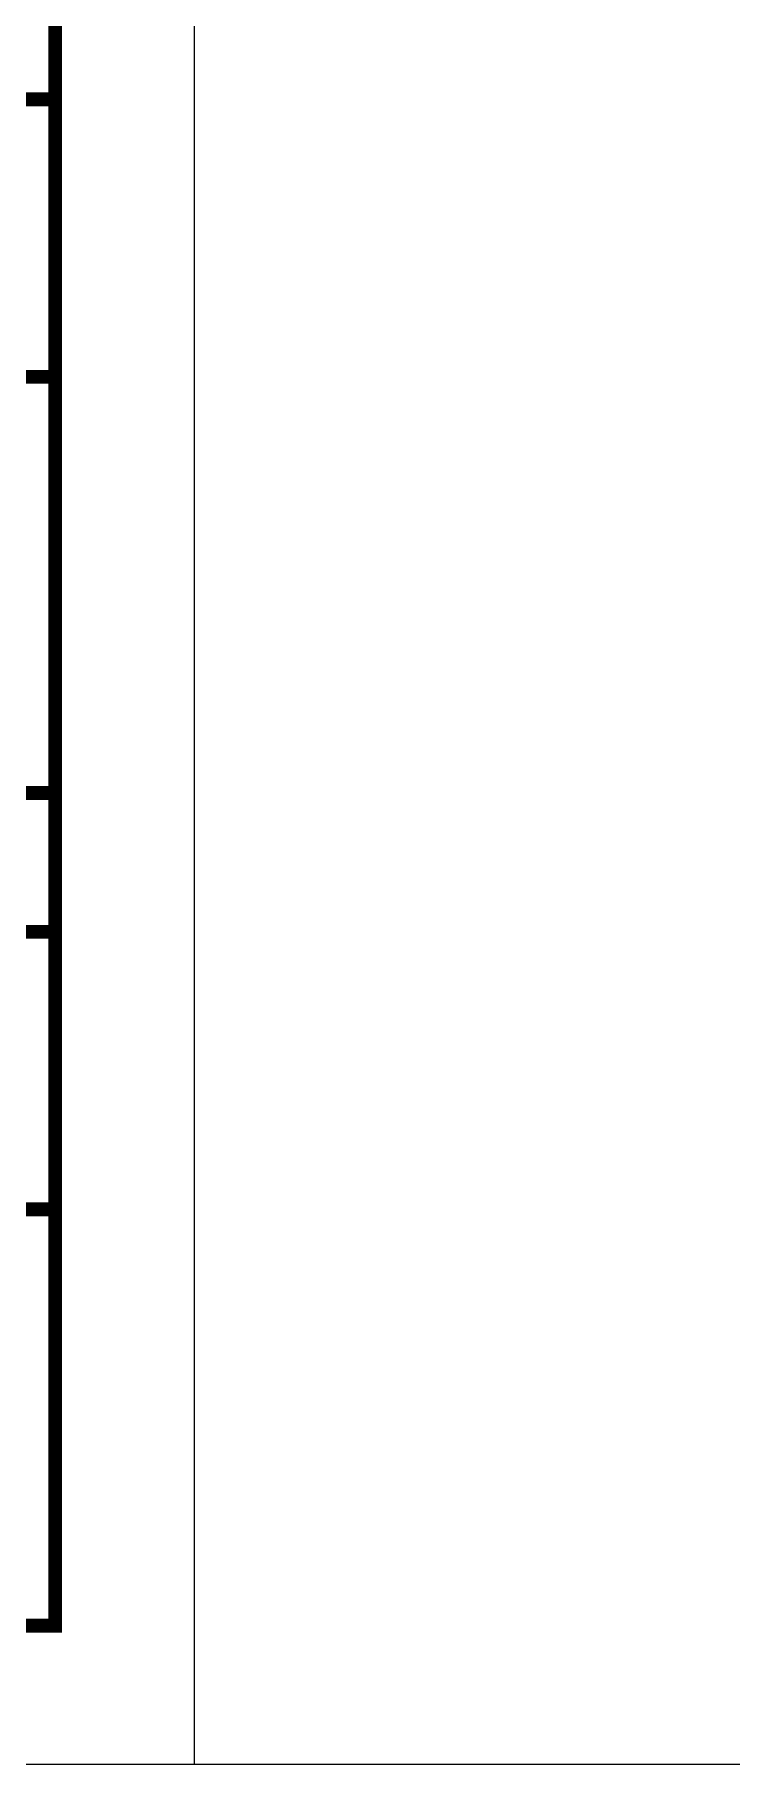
# Model space of a CAD drawing. Header units: millimetres. Extents: x 1601 to 15402, y -324 to 12625.
# Drawn here: x 7596.6 to 7621.7, y 318.2 to 380.6 of the extents above; entities that cross this region are included whole.
import ezdxf

# ---------------------------------------------------------------- set-up
doc = ezdxf.new("R2010")
doc.units = ezdxf.units.MM

msp = doc.modelspace()

# ---------------------------------------------------------------- linework, layer by layer
msp.add_line((15402.2532, 318.2356), (5591.2496, 318.2356))
msp.add_lwpolyline([(7182.3177, 615.2356), (7602.3177, 615.2356), (7602.3177, 318.2356), (7182.3177, 318.2356)], close=True)
at = {"const_width": 0.5}
msp.add_lwpolyline([(7202.3177, 610.2356), (7597.3177, 610.2356), (7597.3177, 323.2356), (7202.3177, 323.2356)], close=True, dxfattribs=at)
for points in [[(7412.3177, 323.2356), (7412.3177, 378.2356), (7597.3177, 378.2356)], [(7477.3177, 368.2356), (7597.3177, 368.2356)], [(7412.3177, 353.2356), (7597.3177, 353.2356)], [(7547.3177, 348.2356), (7597.3177, 348.2356)], [(7477.3177, 338.2356), (7597.3177, 338.2356)]]:
    msp.add_lwpolyline(points, dxfattribs=at)

doc.saveas('drawing.dxf')
